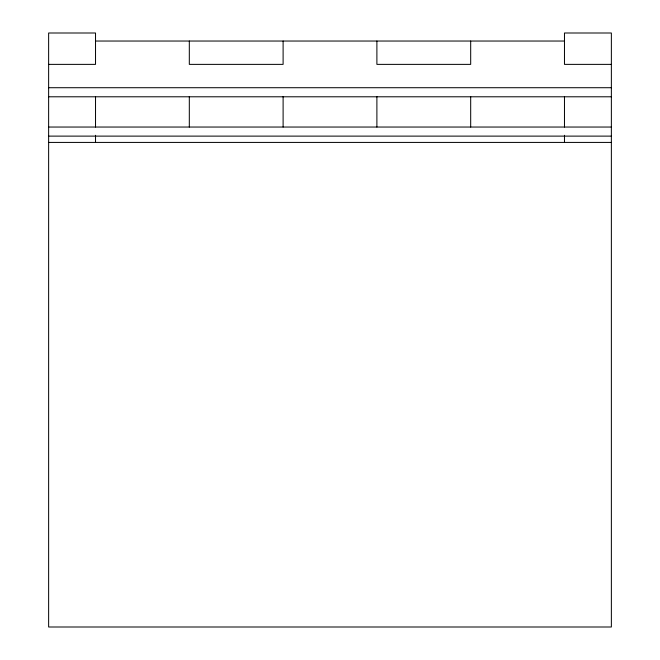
<?xml version="1.0" encoding="UTF-8"?>
<svg xmlns="http://www.w3.org/2000/svg" width="660" height="660" viewBox="0 0 660 660"><rect width="100%" height="100%" fill="white"/><g stroke="black" fill="none" stroke-linecap="round" stroke-linejoin="round"><path stroke-width="0.99" d="M95.527 41.035L564.473 41.035M48.634 64.375L95.527 64.375L95.527 33L48.634 33L48.634 627L611.366 627L611.366 33L564.473 33L564.473 64.375L611.366 64.375M48.634 87.714L611.366 87.714M48.634 96.789L611.366 96.789M48.634 127.042L611.366 127.042M48.634 136.117L611.366 136.117M48.634 142.42L611.366 142.42M564.473 96.599L564.473 127.042M564.473 135.283L564.473 142.42M470.687 41.035L470.687 64.375L376.893 64.375L376.893 41.035M470.687 96.599L470.687 127.042M376.893 96.599L376.893 127.042M283.107 41.035L283.107 64.375L189.313 64.375L189.313 41.035M283.107 96.599L283.107 127.042M189.313 96.599L189.313 127.042M95.527 96.599L95.527 127.042M95.527 135.283L95.527 142.42"/></g></svg>
